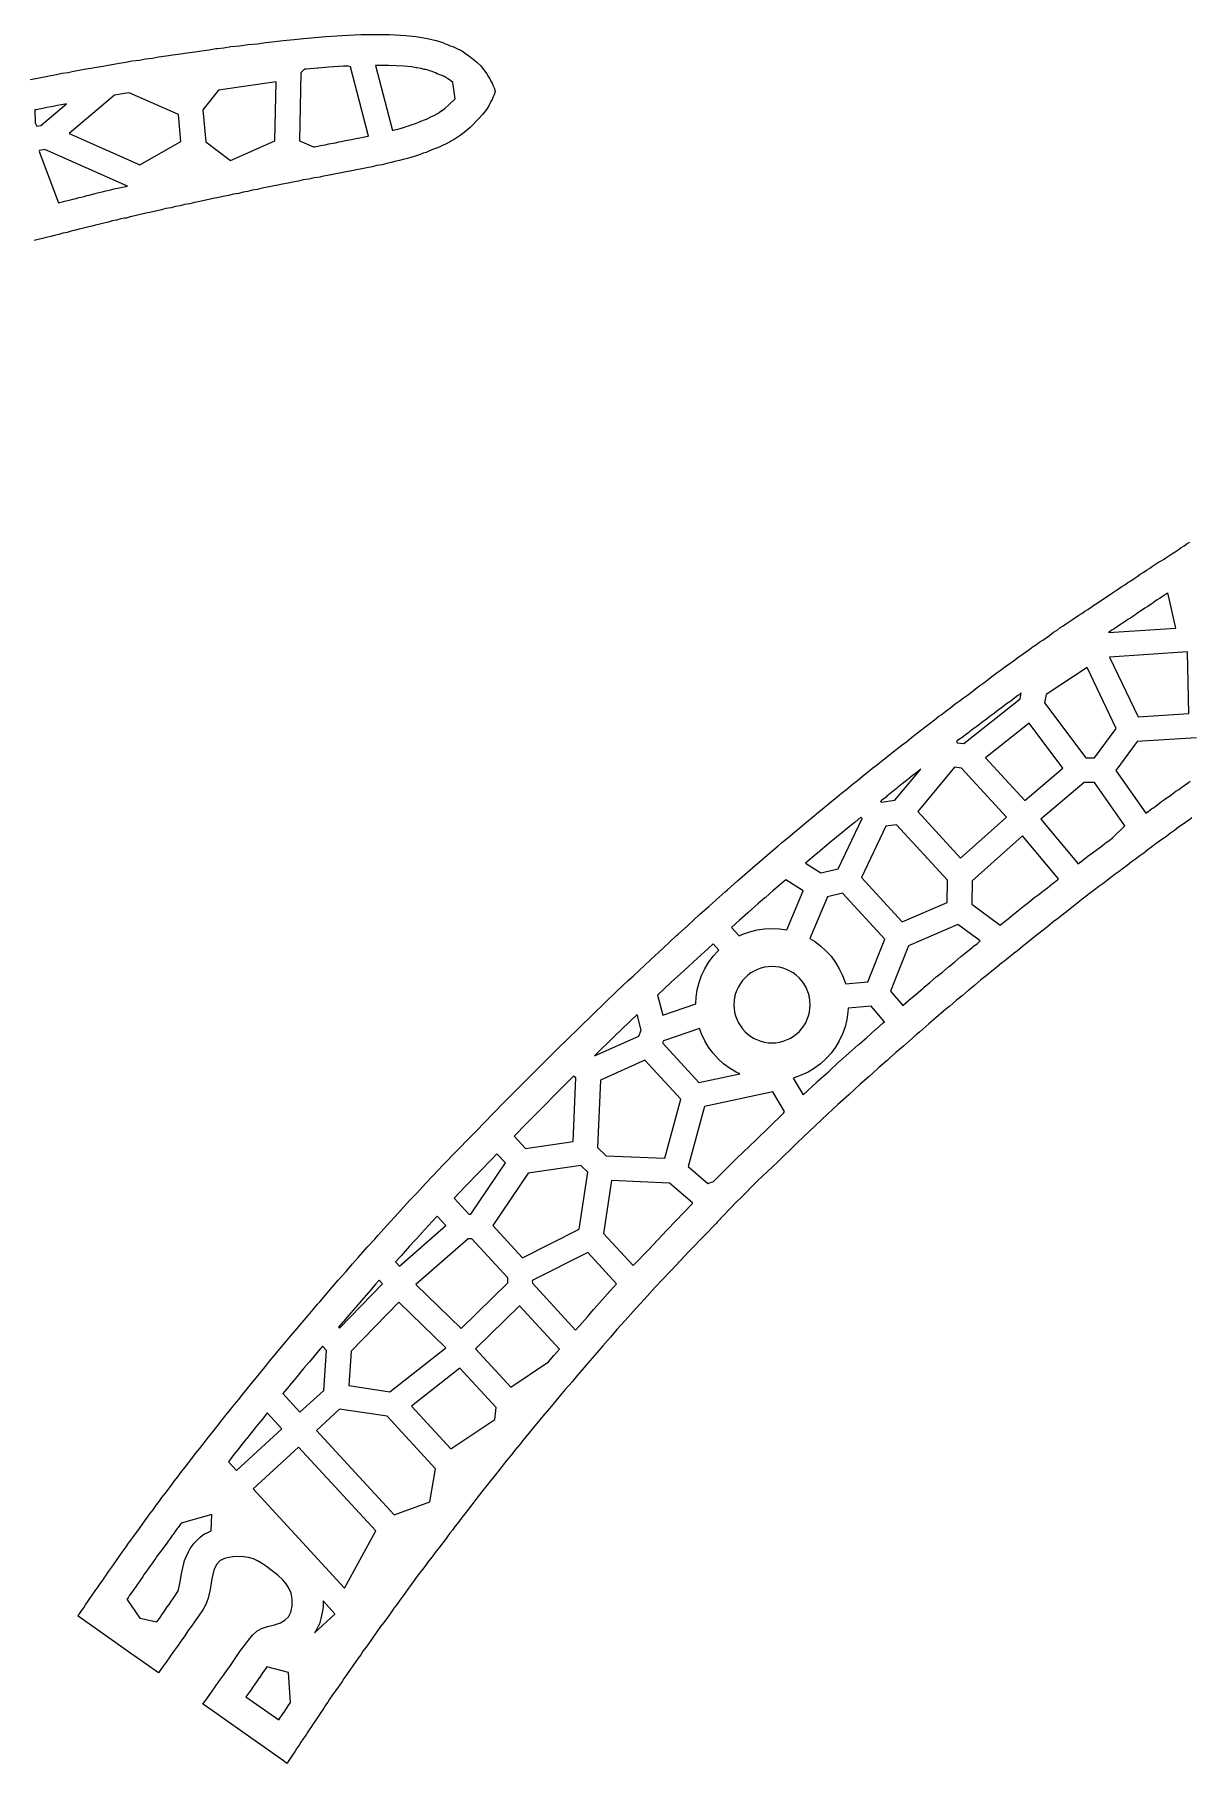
# Model space of a CAD drawing. Header units: millimetres. Extents: x -12 to 3175, y -37 to 611.
# Drawn here: x 2088.8 to 2276.5, y 321.3 to 602.2 of the extents above; entities that cross this region are included whole.
import ezdxf

# ---------------------------------------------------------------- set-up
doc = ezdxf.new("R2010")
doc.units = ezdxf.units.MM
doc.layers.add('default', color=7, linetype='Continuous')

msp = doc.modelspace()

# ---------------------------------------------------------------- linework, layer by layer
at = {"layer": 'default'}
for points in [[(2088.11, 594.93), (2089.02, 595.07), (2089.8, 595.26), (2090.69, 595.41), (2091.47, 595.59), (2092.37, 595.74), (2093.23, 595.93), (2094.26, 596.07), (2095.12, 596.26), (2096.04, 596.41), (2096.89, 596.59), (2097.95, 596.74), (2098.87, 596.93), (2099.93, 597.07), (2100.46, 597.19), (2100.78, 597.26), (2101.71, 597.41), (2102.56, 597.59), (2103.64, 597.74), (2104.41, 597.88), (2104.63, 597.93), (2105.86, 598.07), (2106.86, 598.26), (2107.96, 598.41), (2108.97, 598.59), (2110.21, 598.74), (2111.28, 598.93), (2112.54, 599.07), (2113.62, 599.26), (2114.87, 599.41), (2115.95, 599.59), (2117.21, 599.74), (2118.29, 599.93), (2118.53, 599.95), (2119.56, 600.07), (2120.71, 600.26), (2122.15, 600.41), (2123.45, 600.59), (2125.04, 600.74), (2126.34, 600.93), (2127.84, 601.07), (2129.21, 601.26), (2130.99, 601.41), (2132.51, 601.59), (2134.38, 601.74), (2136.17, 601.93), (2137.94, 602.02), (2138.75, 602.07), (2141.85, 602.22), (2144.73, 602.22), (2146.5, 602.22), (2149.17, 602.07), (2150.77, 601.93), (2151.75, 601.74), (2152.38, 601.64), (2152.66, 601.59), (2153.37, 601.41), (2154.07, 601.26), (2154.63, 601.07), (2155.15, 600.93), (2155.56, 600.74), (2155.93, 600.59), (2156.34, 600.41), (2156.82, 600.26), (2157.22, 600.07), (2157.58, 599.92), (2157.93, 599.72), (2158.34, 599.5), (2158.86, 599.13), (2159.41, 598.76), (2160.1, 598.22), (2160.32, 598.05), (2160.71, 597.76), (2161.33, 597.13), (2161.79, 596.52), (2162.31, 595.86), (2162.61, 595.37), (2162.83, 595.01), (2162.98, 594.67), (2163.17, 594.33), (2163.32, 593.98), (2163.5, 593.57), (2163.65, 593.03), (2163.66, 593), (2163.65, 592.97), (2163.5, 592.43), (2163.32, 592.02), (2163.17, 591.67), (2162.98, 591.33), (2162.83, 591), (2162.63, 590.64), (2162.39, 590.22), (2161.92, 589.6), (2161.59, 589.22), (2161.1, 588.64), (2159.61, 587.14), (2158.64, 586.33), (2158, 585.84), (2157.51, 585.52), (2157.01, 585.17), (2156.6, 584.95), (2156.25, 584.74), (2155.91, 584.59), (2155.58, 584.41), (2155.24, 584.26), (2154.91, 584.07), (2154.56, 583.93), (2154.15, 583.74), (2153.67, 583.59), (2153.26, 583.41), (2152.89, 583.26), (2152.48, 583.07), (2151.98, 582.93), (2151.5, 582.74), (2150.98, 582.59), (2150.5, 582.41), (2149.97, 582.26), (2149.41, 582.07), (2148.72, 581.93), (2148.1, 581.74), (2147.39, 581.59), (2146.76, 581.41), (2146.04, 581.26), (2145.33, 581.07), (2144.46, 580.93), (2143.69, 580.74), (2142.8, 580.59), (2142.02, 580.41), (2141.13, 580.26), (2140.35, 580.07), (2139.47, 579.93), (2138.69, 579.74), (2137.8, 579.59), (2137.02, 579.41), (2136.11, 579.26), (2135.28, 579.08), (2135.26, 579.07), (2134.23, 578.93), (2133.37, 578.74), (2132.47, 578.59), (2131.69, 578.41), (2130.8, 578.26), (2130.02, 578.07), (2129.13, 577.93), (2128.35, 577.74), (2127.47, 577.59), (2126.69, 577.41), (2125.8, 577.26), (2125.02, 577.07), (2124.15, 576.93), (2123.45, 576.74), (2122.71, 576.59), (2122, 576.41), (2121.13, 576.26), (2120.35, 576.07), (2119.47, 575.93), (2118.69, 575.74), (2117.82, 575.59), (2117.11, 575.41), (2116.38, 575.26), (2115.67, 575.07), (2114.8, 574.93), (2114.02, 574.74), (2113.15, 574.59), (2112.45, 574.41), (2111.71, 574.26), (2111, 574.07), (2110.15, 573.93), (2109.45, 573.74), (2108.71, 573.59), (2108, 573.41), (2107.54, 573.33), (2107.15, 573.26), (2106.45, 573.07), (2105.73, 572.93), (2105.09, 572.74), (2104.37, 572.59), (2103.67, 572.41), (2103.43, 572.37), (2102.82, 572.26), (2102.12, 572.07), (2101.4, 571.93), (2100.76, 571.74), (2100.06, 571.59), (2099.43, 571.41), (2098.73, 571.26), (2098.1, 571.07), (2097.39, 570.93), (2096.76, 570.74), (2096.06, 570.59), (2095.43, 570.41), (2095.42, 570.41), (2094.73, 570.26), (2094.1, 570.07), (2093.39, 569.93), (2092.76, 569.74), (2092.06, 569.59), (2091.43, 569.41), (2090.73, 569.26), (2090.1, 569.07), (2089.4, 568.93), (2089.39, 568.93), (2088.76, 568.74)], [(2136.65, 584.46), (2136.97, 584.52), (2137.7, 584.64), (2138.32, 584.79), (2138.64, 584.86), (2139.36, 584.98), (2139.98, 585.12), (2140.31, 585.19), (2141.03, 585.31), (2141.65, 585.46), (2141.97, 585.52), (2142.7, 585.64), (2143.07, 585.73), (2140.16, 596.97), (2139.78, 597.11), (2139.01, 597.08), (2136.56, 596.94), (2134.89, 596.77), (2134.78, 596.76), (2133.01, 596.62), (2132.69, 596.58), (2132.09, 596.01), (2131.88, 584.95), (2134.12, 583.96), (2134.38, 584), (2135.06, 584.15), (2135.3, 584.19), (2136.04, 584.31), (2136.65, 584.46)], [(2155.45, 595.38), (2155.34, 595.44), (2155.25, 595.48), (2155.15, 595.52), (2155.04, 595.58), (2154.87, 595.63), (2154.27, 595.85), (2153.96, 596), (2153.69, 596.11), (2153.52, 596.18), (2153.43, 596.22), (2153.25, 596.27), (2153.05, 596.33), (2152.76, 596.43), (2152.33, 596.52), (2152.11, 596.57), (2151.63, 596.7), (2150.95, 596.81), (2150.83, 596.83), (2150.08, 596.97), (2148.81, 597.08), (2146.36, 597.22), (2144.23, 597.22), (2146.97, 586.62), (2147.31, 586.72), (2147.66, 586.81), (2148.09, 586.9), (2148.39, 587), (2148.63, 587.08), (2148.94, 587.16), (2149.21, 587.26), (2149.6, 587.4), (2149.91, 587.49), (2150.19, 587.59), (2150.56, 587.72), (2150.74, 587.77), (2150.84, 587.82), (2151.02, 587.89), (2151.29, 588), (2151.61, 588.15), (2152.2, 588.37), (2152.37, 588.43), (2152.49, 588.48), (2152.6, 588.53), (2152.72, 588.58), (2152.84, 588.64), (2153.21, 588.83), (2153.34, 588.89), (2153.49, 588.97), (2153.86, 589.15), (2153.97, 589.2), (2154.1, 589.28), (2154.2, 589.33), (2154.36, 589.42), (2154.63, 589.61), (2154.84, 589.75), (2155.14, 589.94), (2155.49, 590.21), (2156.22, 590.83), (2157.18, 591.79), (2156.8, 594.45), (2156.47, 594.71), (2156.08, 594.97), (2155.96, 595.05), (2155.68, 595.25), (2155.52, 595.34), (2155.45, 595.38)], [(2105.94, 581.07), (2112.6, 584.84), (2112.21, 589.24), (2104.19, 592.77), (2103.43, 592.67), (2102.76, 592.52), (2102.5, 592.47), (2101.77, 592.35), (2094.45, 586.13), (2105.94, 581.07)], [(2116.62, 584.8), (2120.67, 581.77), (2127.88, 584.96), (2128.06, 594.56), (2118.68, 593.21), (2116.16, 589.98), (2116.62, 584.8)], [(2092.45, 590.69), (2091.84, 590.54), (2091.51, 590.48), (2090.79, 590.35), (2090.17, 590.21), (2089.83, 590.14), (2089.05, 590.01), (2088.83, 589.97), (2088.88, 587.86), (2089.19, 587.35), (2089.84, 587.47), (2093.97, 590.97), (2093.43, 590.85), (2093.19, 590.81), (2092.45, 590.69)], [(2094.66, 575.39), (2095.02, 575.48), (2095.54, 575.59), (2095.99, 575.72), (2096.36, 575.82), (2096.87, 575.93), (2097.32, 576.06), (2097.69, 576.15), (2098.21, 576.26), (2098.66, 576.39), (2099.02, 576.48), (2099.54, 576.59), (2100, 576.73), (2100.38, 576.82), (2100.97, 576.94), (2101.55, 577.09), (2101.96, 577.18), (2102.6, 577.3), (2103.1, 577.43), (2103.36, 577.49), (2103.89, 577.6), (2103.9, 577.6), (2090.47, 583.52), (2089.59, 583.36), (2089.54, 583.24), (2092.68, 574.88), (2092.87, 574.93), (2093.32, 575.06), (2093.69, 575.15), (2094.21, 575.26), (2094.66, 575.39)], [(2118.18, 333.74), (2118.78, 334.59), (2119.4, 335.46), (2120.05, 336.36), (2120.66, 337.22), (2121.21, 338.03), (2121.74, 338.81), (2122.3, 339.61), (2122.91, 340.46), (2123.57, 341.34), (2124.22, 342.13), (2124.91, 342.76), (2125.69, 343.2), (2126.67, 343.52), (2127.78, 343.81), (2128.76, 344.13), (2129.51, 344.55), (2130.08, 345.13), (2130.48, 345.89), (2130.69, 346.86), (2130.69, 347.97), (2130.49, 348.96), (2130.16, 349.76), (2129.7, 350.46), (2129.14, 351.11), (2128.38, 351.8), (2127.42, 352.57), (2126.5, 353.26), (2125.71, 353.81), (2125.03, 354.21), (2124.39, 354.52), (2123.57, 354.75), (2122.41, 354.9), (2121.02, 354.88), (2119.83, 354.66), (2118.98, 354.26), (2118.37, 353.63), (2117.94, 352.67), (2117.62, 351.26), (2117.34, 349.56), (2117.03, 348.13), (2116.64, 347.1), (2116.14, 346.23), (2115.55, 345.37), (2114.9, 344.47), (2114.3, 343.61), (2113.74, 342.81), (2113.21, 342.03), (2112.66, 341.22), (2112.05, 340.36), (2111.4, 339.46), (2110.78, 338.59), (2110.18, 337.74), (2109.56, 336.87), (2108.94, 336.02), (2104.95, 338.82), (2104.85, 338.9), (2101.63, 341.16), (2095.87, 345.22), (2095.96, 345.35), (2096.13, 345.59), (2096.43, 346.07), (2096.8, 346.59), (2097.1, 347.07), (2097.47, 347.59), (2097.77, 348.08), (2098.15, 348.61), (2098.52, 349.17), (2098.77, 349.48), (2099.04, 349.83), (2099.41, 350.39), (2099.8, 350.92), (2100.1, 351.41), (2100.49, 351.95), (2100.54, 352.03), (2100.86, 352.5), (2101.38, 353.17), (2101.75, 353.72), (2102.13, 354.26), (2102.44, 354.74), (2102.82, 355.28), (2103.19, 355.83), (2103.71, 356.5), (2104.08, 357.06), (2104.49, 357.61), (2104.86, 358.17), (2105.4, 358.85), (2105.84, 359.48), (2106.37, 360.16), (2106.75, 360.72), (2107.15, 361.28), (2107.53, 361.84), (2108.06, 362.52), (2108.51, 363.15), (2108.65, 363.33), (2109.06, 363.85), (2109.51, 364.48), (2110.06, 365.18), (2110.51, 365.82), (2111.06, 366.52), (2111.51, 367.15), (2112.08, 367.87), (2112.6, 368.57), (2113.3, 369.43), (2113.82, 370.13), (2114.39, 370.84), (2114.41, 370.87), (2114.93, 371.57), (2115.64, 372.43), (2116.16, 373.13), (2116.74, 373.87), (2116.88, 374.05), (2117.27, 374.58), (2117.99, 375.45), (2118.58, 376.22), (2119.32, 377.11), (2119.91, 377.89), (2120.65, 378.78), (2121.25, 379.56), (2121.99, 380.44), (2122.58, 381.23), (2123.19, 381.96), (2123.34, 382.13), (2124.01, 382.98), (2124.89, 384.02), (2125.56, 384.87), (2125.75, 385.09), (2126.34, 385.79), (2127.01, 386.65), (2127.91, 387.71), (2128.66, 388.63), (2129.6, 389.72), (2130.41, 390.72), (2131.49, 391.94), (2132.21, 392.83), (2132.31, 392.95), (2133.26, 394.05), (2134.08, 395.06), (2134.82, 395.9), (2135.17, 396.3), (2136.07, 397.37), (2137.19, 398.65), (2138.16, 399.8), (2139.43, 401.22), (2140.48, 402.45), (2141.42, 403.5), (2141.8, 403.93), (2143, 405.3), (2144.09, 406.5), (2144.64, 407.1), (2146.06, 408.7), (2147.96, 410.75), (2149.76, 412.74), (2150.87, 413.91), (2152.42, 415.55), (2153.62, 416.82), (2155.17, 418.48), (2159.64, 423.09), (2160.57, 424.04), (2163.36, 426.91), (2165.2, 428.8), (2172.38, 435.98), (2174.06, 437.66), (2175.25, 438.82), (2179.49, 442.94), (2183.51, 446.82), (2185.32, 448.51), (2186.15, 449.28), (2188.91, 451.89), (2188.98, 451.94), (2190.96, 453.75), (2193.18, 455.82), (2193.4, 456.02), (2194.93, 457.38), (2196.9, 459.21), (2198.43, 460.55), (2200.09, 462.07), (2201.06, 462.9), (2201.47, 463.26), (2203.06, 464.7), (2204.28, 465.74), (2205.57, 466.88), (2205.99, 467.23), (2206.66, 467.78), (2207.91, 468.89), (2208.99, 469.78), (2209.67, 470.37), (2210.23, 470.87), (2211.23, 471.69), (2212.32, 472.63), (2213.25, 473.37), (2214.32, 474.29), (2215.25, 475.04), (2216.3, 475.94), (2217.16, 476.61), (2218.08, 477.39), (2218.93, 478.06), (2219.2, 478.28), (2219.97, 478.94), (2220.82, 479.61), (2221.72, 480.37), (2222.37, 480.86), (2222.51, 480.96), (2223.39, 481.7), (2224.17, 482.3), (2225.06, 483.04), (2225.84, 483.63), (2226.73, 484.37), (2227.5, 484.96), (2228.37, 485.68), (2229.08, 486.21), (2229.82, 486.79), (2230.52, 487.31), (2231.38, 488.02), (2232.08, 488.54), (2232.82, 489.13), (2232.96, 489.23), (2233.52, 489.65), (2234.38, 490.35), (2235.08, 490.87), (2235.8, 491.44), (2236.16, 491.69), (2236.43, 491.89), (2237.14, 492.44), (2237.77, 492.89), (2238.47, 493.44), (2239.1, 493.89), (2239.8, 494.44), (2240.43, 494.89), (2241.14, 495.44), (2241.77, 495.89), (2242.47, 496.44), (2243.1, 496.89), (2243.8, 497.44), (2244.43, 497.89), (2245.01, 498.34), (2245.13, 498.44), (2245.76, 498.89), (2246.45, 499.42), (2247.01, 499.8), (2247.56, 500.2), (2248.12, 500.57), (2248.42, 500.81), (2248.78, 501.09), (2249.34, 501.47), (2249.89, 501.87), (2250.45, 502.24), (2251.12, 502.76), (2251.67, 503.13), (2252.21, 503.52), (2252.69, 503.82), (2253.23, 504.2), (2253.78, 504.57), (2254.45, 505.09), (2255.01, 505.46), (2255.54, 505.85), (2256.02, 506.15), (2256.54, 506.52), (2257.02, 506.82), (2257.54, 507.18), (2257.75, 507.31), (2258.02, 507.48), (2258.54, 507.85), (2259.02, 508.15), (2259.54, 508.52), (2260.02, 508.82), (2260.54, 509.18), (2261.02, 509.48), (2261.54, 509.85), (2261.73, 509.97), (2262.02, 510.15), (2262.54, 510.52), (2263.02, 510.82), (2263.54, 511.18), (2264.02, 511.48), (2264.54, 511.85), (2265.02, 512.15), (2265.54, 512.52), (2266.02, 512.82), (2266.54, 513.18), (2267.02, 513.48), (2267.54, 513.85), (2268.02, 514.15), (2268.54, 514.52), (2269.02, 514.82), (2269.54, 515.18), (2270.02, 515.48), (2270.07, 515.51), (2270.54, 515.85), (2271.02, 516.15), (2271.52, 516.5), (2271.93, 516.72), (2272.3, 516.94), (2272.71, 517.17), (2273.21, 517.52), (2273.69, 517.82), (2274.21, 518.18), (2274.69, 518.48), (2275.21, 518.85), (2275.69, 519.15), (2276.19, 519.5), (2276.6, 519.72)], [(2270.93, 510.08), (2270.65, 509.89), (2270.31, 509.68), (2269.93, 509.41), (2269.65, 509.23), (2269.31, 509.02), (2268.93, 508.74), (2268.65, 508.56), (2268.31, 508.35), (2267.93, 508.08), (2267.65, 507.89), (2267.31, 507.68), (2266.93, 507.41), (2266.65, 507.23), (2266.31, 507.02), (2265.93, 506.74), (2265.65, 506.56), (2265.31, 506.35), (2264.93, 506.08), (2264.65, 505.89), (2264.31, 505.68), (2263.93, 505.41), (2263.65, 505.23), (2263.36, 505.05), (2274.32, 505.77), (2273.02, 511.48), (2272.93, 511.41), (2272.65, 511.23), (2272.31, 511.02), (2271.93, 510.74), (2271.65, 510.56), (2271.31, 510.35), (2270.93, 510.08)], [(2263.56, 501.05), (2268.18, 491.34), (2276.46, 491.88), (2276.23, 501.89), (2263.56, 501.05)], [(2261.12, 484.7), (2264.64, 489.47), (2259.93, 499.37), (2253.23, 494.96), (2252.97, 493.65), (2259.69, 484.71), (2261.12, 484.7)], [(2247.53, 493.96), (2247.32, 493.81), (2246.8, 493.44), (2246.19, 492.96), (2245.99, 492.81), (2245.46, 492.44), (2244.86, 491.96), (2244.65, 491.81), (2244.13, 491.44), (2243.53, 490.96), (2243.32, 490.81), (2242.8, 490.44), (2242.19, 489.96), (2241.99, 489.81), (2241.46, 489.44), (2240.86, 488.96), (2240.65, 488.81), (2240.13, 488.44), (2239.53, 487.96), (2239.32, 487.81), (2238.8, 487.44), (2238.65, 487.32), (2238.76, 487.14), (2239.84, 487.01), (2249.01, 494.28), (2249.2, 495.23), (2248.85, 494.95), (2248.65, 494.8), (2248.13, 494.43), (2247.53, 493.96)], [(2249.77, 477.74), (2255.96, 483.02), (2250.47, 490.32), (2243.36, 484.7), (2249.77, 477.74)], [(2277.69, 487.96), (2268.02, 487.32), (2264.59, 482.66), (2269.44, 475.69), (2269.44, 475.69), (2269.85, 475.96), (2270.39, 476.38), (2270.59, 476.53), (2271.11, 476.9), (2271.7, 477.36), (2272, 477.58)], [(2229.84, 480.46), (2229.04, 479.79), (2228.87, 479.66), (2228.18, 479.13), (2227.37, 478.45), (2227.21, 478.32), (2226.51, 477.79), (2226.3, 477.62), (2226.44, 477.51), (2228.67, 477.8), (2232.88, 482.84), (2232.86, 482.83), (2232.2, 482.3), (2232.05, 482.19), (2231.46, 481.74), (2230.7, 481.11), (2230.54, 480.99), (2229.84, 480.46)], [(2232.36, 475.98), (2239.33, 468.4), (2246.79, 475.06), (2239.47, 483.03), (2238.36, 483.16), (2232.36, 475.98)], [(2260.25, 468.86), (2260.77, 469.23), (2261.37, 469.7), (2261.58, 469.86), (2262.11, 470.23), (2262.71, 470.7), (2262.91, 470.86), (2263.44, 471.23), (2264.04, 471.7), (2264.15, 471.79), (2266.01, 473.62), (2261.08, 480.7), (2259.42, 480.71), (2252.37, 474.7), (2258.44, 467.49), (2258.71, 467.7), (2258.91, 467.86), (2259.44, 468.23), (2260.04, 468.7), (2260.25, 468.86)], [(2272, 477.58), (2272.47, 477.9), (2272.94, 478.24), (2273.11, 478.36), (2273.52, 478.63), (2274.05, 479.04), (2274.34, 479.25), (2274.81, 479.56), (2275.28, 479.91), (2275.45, 480.03), (2275.86, 480.3), (2276.38, 480.71), (2276.67, 480.92)], [(2276.94, 474.96), (2276.45, 474.57), (2275.89, 474.2), (2275.34, 473.8), (2274.78, 473.42), (2274.1, 472.89), (2273.47, 472.45), (2273.26, 472.28), (2272.79, 471.91), (2272.23, 471.54), (2271.67, 471.13), (2271.12, 470.76), (2270.43, 470.22), (2270.01, 469.92), (2269.8, 469.78), (2269.1, 469.22), (2268.47, 468.78), (2267.77, 468.22), (2267.14, 467.78), (2266.43, 467.22), (2265.8, 466.78), (2265.1, 466.22), (2264.47, 465.78), (2263.77, 465.22), (2263.14, 464.78), (2262.43, 464.22), (2262.29, 464.12), (2261.8, 463.78), (2261.1, 463.22), (2260.47, 462.77), (2259.75, 462.2), (2259.08, 461.71), (2259.04, 461.68), (2258.17, 460.96), (2257.4, 460.37), (2256.53, 459.65), (2256.32, 459.5), (2255.82, 459.13), (2255.08, 458.54), (2254.37, 458.02), (2253.5, 457.29), (2252.73, 456.7), (2251.84, 455.96), (2251.06, 455.37), (2250.17, 454.63), (2249.39, 454.04), (2248.51, 453.3), (2248.09, 452.98), (2247.73, 452.7), (2246.84, 451.96), (2246.52, 451.72), (2246.06, 451.37), (2245.17, 450.63), (2244.39, 450.03), (2243.49, 449.28), (2242.63, 448.61), (2241.58, 447.7), (2240.65, 446.96), (2240.59, 446.91), (2239.58, 446.04), (2238.65, 445.29), (2237.56, 444.35), (2237.5, 444.3), (2236.56, 443.53), (2235.3, 442.42), (2234.15, 441.46), (2232.73, 440.18), (2232.13, 439.68), (2231.93, 439.51), (2231.86, 439.45), (2231.5, 439.15), (2230.06, 437.85), (2228.83, 436.81), (2227.8, 435.88), (2227.38, 435.5), (2226.07, 434.38), (2225.83, 434.17), (2224.45, 432.9), (2222.99, 431.64), (2221.15, 429.94), (2219.37, 428.34), (2216.84, 425.96), (2215.62, 424.82), (2213.93, 423.24), (2212.68, 422.03), (2209.55, 419), (2206.34, 415.94), (2203.51, 413.11), (2202.97, 412.57), (2199.76, 409.22), (2199.63, 409.08), (2195.45, 404.76), (2195.21, 404.52), (2192.27, 401.39), (2190.84, 399.88), (2189.68, 398.66), (2187.95, 396.74), (2186.1, 394.74), (2184.82, 393.28), (2183.48, 391.79), (2182.43, 390.56), (2181.16, 389.13), (2180.19, 387.98), (2179.07, 386.71), (2178.17, 385.63), (2177.46, 384.83), (2177.06, 384.37), (2176.17, 383.3), (2175.08, 382.06), (2174.26, 381.05), (2173.31, 379.95), (2172.49, 378.95), (2171.43, 377.74), (2170.69, 376.81), (2169.9, 375.88), (2169.42, 375.26), (2169.23, 375.02), (2168.34, 373.98), (2167.67, 373.13), (2166.92, 372.23), (2166.87, 372.17), (2166.32, 371.44), (2165.58, 370.56), (2164.99, 369.78), (2164.25, 368.89), (2163.65, 368.11), (2162.92, 367.22), (2162.32, 366.45), (2161.6, 365.58), (2161.08, 364.87), (2160.51, 364.15), (2160.06, 363.52), (2159.49, 362.8), (2158.97, 362.09), (2158.77, 361.85), (2158.27, 361.24), (2157.75, 360.54), (2157.18, 359.82), (2156.73, 359.18), (2156.33, 358.68), (2156.17, 358.48), (2155.72, 357.85), (2155.15, 357.13), (2154.64, 356.43), (2153.93, 355.57), (2153.41, 354.87), (2152.84, 354.15), (2152.39, 353.52), (2151.84, 352.82), (2151.39, 352.18), (2150.84, 351.48), (2150.4, 350.85), (2149.86, 350.17), (2149.49, 349.61), (2149.08, 349.06), (2148.71, 348.5), (2148.17, 347.81), (2147.73, 347.19), (2147.19, 346.5), (2147.13, 346.41), (2146.82, 345.94), (2146.42, 345.39), (2146.04, 344.83), (2145.5, 344.15), (2145.06, 343.52), (2144.53, 342.84), (2144.16, 342.28), (2143.77, 341.74), (2143.47, 341.26), (2143.08, 340.72), (2142.71, 340.17), (2142.67, 340.11), (2142.19, 339.5), (2141.82, 338.94), (2141.42, 338.39), (2141.04, 337.83), (2140.52, 337.17), (2140.15, 336.61), (2139.77, 336.08), (2139.47, 335.59), (2139.1, 335.07), (2138.8, 334.59), (2138.41, 334.05), (2138.04, 333.5), (2137.52, 332.83), (2137.15, 332.28), (2136.77, 331.74), (2136.47, 331.26), (2136.1, 330.74), (2135.8, 330.26), (2135.43, 329.74), (2135.22, 329.4), (2135.14, 329.26), (2134.77, 328.74), (2134.47, 328.26), (2134.1, 327.74), (2133.8, 327.26), (2133.43, 326.74), (2133.14, 326.26), (2132.99, 326.06), (2132.77, 325.74), (2132.47, 325.26), (2132.1, 324.74), (2131.8, 324.26), (2131.43, 323.74), (2131.14, 323.26), (2130.77, 322.74), (2130.47, 322.26), (2130.12, 321.76), (2129.89, 321.35), (2129.85, 321.29), (2128.89, 321.96), (2125.6, 324.28), (2120.26, 328.05), (2118.05, 329.6), (2116.44, 330.73), (2116.17, 330.92), (2116.3, 331.11), (2116.9, 331.97), (2117.56, 332.87), (2118.18, 333.74)], [(2218.5, 471.24), (2218.37, 471.13), (2217.51, 470.45), (2216.51, 469.58), (2216.38, 469.47), (2215.52, 468.78), (2214.5, 467.9), (2214.39, 467.81), (2214.1, 467.57), (2216.61, 465.99), (2219.43, 466.63), (2223.36, 474.86), (2223.12, 475.06), (2222.18, 474.26), (2222.02, 474.12), (2221.23, 473.5), (2220.37, 472.78), (2220.24, 472.68), (2219.47, 472.08), (2218.5, 471.24)], [(2223.21, 465.25), (2229.85, 458.03), (2237.14, 461.2), (2237.19, 464.83), (2228.93, 473.8), (2227.18, 473.57), (2223.21, 465.25)], [(2249.53, 460.55), (2249.7, 460.68), (2250.39, 461.21), (2251.18, 461.87), (2251.4, 462.04), (2252.04, 462.5), (2252.7, 463.04), (2252.85, 463.15), (2253.44, 463.59), (2254.21, 464.22), (2254.37, 464.35), (2255.06, 464.88), (2255.27, 465.05), (2249.4, 472.03), (2241.19, 464.69), (2241.14, 460.89), (2245.76, 457.52), (2246.2, 457.88), (2246.36, 458.01), (2247.06, 458.54), (2247.86, 459.21), (2248.03, 459.34), (2248.72, 459.87), (2249.53, 460.55)], [(2207.47, 456.91), (2208.68, 456.97), (2209.9, 456.91), (2211.07, 456.74), (2213.74, 463.07), (2210.91, 464.86), (2209.96, 464.03), (2209.85, 463.93), (2208.83, 463.08), (2207.6, 461.99), (2207.52, 461.93), (2206.35, 460.94), (2204.82, 459.55), (2204.74, 459.48), (2203.41, 458.33), (2202.09, 457.12), (2203.32, 455.74), (2203.94, 456.03), (2205.08, 456.44), (2206.26, 456.73), (2207.47, 456.91)], [(2218.27, 452.44), (2218.99, 451.46), (2219.62, 450.42), (2220.14, 449.32), (2220.55, 448.17), (2220.6, 447.97), (2224.25, 448.29), (2227.02, 455.21), (2220.13, 462.69), (2217.68, 462.13), (2214.82, 455.33), (2215.57, 454.88), (2216.55, 454.16), (2217.45, 453.34), (2218.27, 452.44)], [(2234.35, 448.18), (2235.38, 449.08), (2235.52, 449.19), (2236.39, 449.88), (2237.39, 450.75), (2237.53, 450.86), (2238.39, 451.55), (2239.38, 452.4), (2239.55, 452.54), (2240.34, 453.16), (2241.19, 453.87), (2241.36, 454.01), (2242.06, 454.54), (2242.52, 454.93), (2238.88, 457.59), (2230.89, 454.13), (2227.96, 446.79), (2229.97, 444.43), (2230.82, 445.18), (2230.94, 445.29), (2232.04, 446.21), (2233.25, 447.28), (2233.39, 447.4), (2234.35, 448.18)], [(2197.23, 449.32), (2197.75, 450.42), (2198.37, 451.46), (2199.1, 452.44), (2199.91, 453.34), (2200.02, 453.43), (2199.11, 454.44), (2198.32, 453.71), (2198.26, 453.66), (2196.55, 452.13), (2194.37, 450.1), (2194.33, 450.06), (2192.31, 448.22), (2190.08, 446.11), (2190.92, 442.88), (2196.29, 444.74), (2196.34, 445.79), (2196.52, 446.99), (2196.82, 448.17), (2197.23, 449.32)], [(2214.61, 446.37), (2214.41, 446.94), (2214.15, 447.49), (2213.84, 448.02), (2213.47, 448.5), (2213.07, 448.95), (2212.62, 449.36), (2212.13, 449.73), (2211.6, 450.04), (2211.05, 450.3), (2210.48, 450.5), (2209.89, 450.65), (2209.29, 450.74), (2208.68, 450.77), (2208.07, 450.74), (2207.47, 450.65), (2206.88, 450.5), (2206.31, 450.3), (2205.76, 450.04), (2205.24, 449.73), (2204.75, 449.36), (2204.3, 448.95), (2203.89, 448.5), (2203.53, 448.02), (2203.21, 447.49), (2202.95, 446.94), (2202.75, 446.37), (2202.6, 445.78), (2202.51, 445.18), (2202.48, 444.57), (2202.51, 443.96), (2202.6, 443.36), (2202.75, 442.77), (2202.95, 442.2), (2203.21, 441.65), (2203.53, 441.13), (2203.89, 440.64), (2204.3, 440.19), (2204.75, 439.78), (2205.24, 439.42), (2205.76, 439.1), (2206.31, 438.84), (2206.88, 438.64), (2207.47, 438.49), (2208.07, 438.4), (2208.68, 438.37), (2209.29, 438.4), (2209.89, 438.49), (2210.48, 438.64), (2211.05, 438.84), (2211.6, 439.1), (2212.13, 439.42), (2212.62, 439.78), (2213.07, 440.19), (2213.47, 440.64), (2213.84, 441.13), (2214.15, 441.65), (2214.41, 442.2), (2214.61, 442.77), (2214.76, 443.36), (2214.85, 443.96), (2214.88, 444.57), (2214.85, 445.18), (2214.76, 445.78), (2214.61, 446.37)], [(2219.62, 438.73), (2218.99, 437.68), (2218.27, 436.7), (2217.45, 435.8), (2216.55, 434.99), (2215.57, 434.26), (2214.53, 433.63), (2213.43, 433.11), (2212.28, 432.7), (2212.11, 432.66), (2213.74, 429.91), (2215.94, 431.99), (2216.03, 432.07), (2217.79, 433.64), (2219.61, 435.32), (2219.71, 435.4), (2221.12, 436.64), (2222.71, 438.08), (2222.82, 438.18), (2224.08, 439.26), (2225.49, 440.53), (2225.6, 440.62), (2226.77, 441.62), (2226.96, 441.79), (2224.8, 444.33), (2221.05, 443.99), (2221.02, 443.36), (2220.84, 442.15), (2220.55, 440.97), (2220.14, 439.83), (2219.62, 438.73)], [(2179.82, 436.29), (2187.01, 439.47), (2187.42, 440.44), (2186.76, 443), (2182.97, 439.35), (2179.82, 436.29)], [(2199.91, 435.8), (2199.1, 436.7), (2198.37, 437.68), (2197.75, 438.73), (2197.23, 439.83), (2196.9, 440.72), (2191.02, 438.68), (2190.88, 438.36), (2196.79, 431.94), (2203.43, 433.35), (2202.84, 433.63), (2201.79, 434.26), (2200.82, 434.99), (2199.91, 435.8)], [(2191.27, 419.63), (2193.87, 429.2), (2188.03, 435.55), (2180.79, 432.34), (2180.33, 421.38), (2181.7, 420.03), (2191.27, 419.63)], [(2176.36, 422.32), (2176.8, 432.69), (2176.43, 432.96), (2168.76, 425.29), (2166.75, 423.23), (2168.63, 421.19), (2176.36, 422.32)], [(2206.08, 422.61), (2210.45, 426.83), (2210.51, 426.89), (2210.55, 426.93), (2210.69, 427.22), (2208.8, 430.41), (2197.7, 428.04), (2195.04, 418.27), (2198.24, 415.53), (2199.19, 415.85), (2199.35, 416.02), (2199.43, 416.11), (2202.8, 419.47), (2202.89, 419.56), (2206.08, 422.61)], [(2163.96, 420.36), (2163.22, 419.61), (2158.79, 415.03), (2157.02, 413.13), (2159.41, 410.53), (2159.71, 410.53), (2165.33, 418.87), (2163.96, 420.36)], [(2168.14, 403.43), (2177.35, 408.08), (2178.72, 417.35), (2177.6, 418.45), (2169.04, 417.21), (2163.3, 408.7), (2168.14, 403.43)], [(2195.77, 412.37), (2192, 415.6), (2182.56, 415.99), (2181.3, 407.42), (2186.12, 402.17), (2188.63, 404.82), (2191.57, 407.95), (2191.62, 408), (2195.76, 412.27), (2195.77, 412.37)], [(2147.49, 402.81), (2148.13, 402.11), (2155.66, 408.7), (2154.26, 410.22), (2153.43, 409.34), (2151.66, 407.39), (2151.62, 407.35), (2149.77, 405.34), (2148.39, 403.78), (2148.33, 403.72), (2147.49, 402.81)], [(2150.79, 399.12), (2158.16, 391.98), (2165.72, 399.36), (2165.71, 400.17), (2159.87, 406.52), (2159.26, 406.53), (2150.79, 399.12)], [(2179.76, 395.13), (2181.08, 396.6), (2182.33, 398.03), (2182.43, 398.13), (2183.42, 399.21), (2178.73, 404.3), (2169.71, 399.74), (2169.72, 399.33), (2176.76, 391.67), (2177.33, 392.35), (2177.43, 392.47), (2178.67, 393.84), (2179.67, 395.03), (2179.76, 395.13)], [(2139.87, 394.12), (2139.02, 393.11), (2138.93, 392.99), (2138.23, 392.2), (2138.38, 392.04), (2145.34, 399.24), (2144.82, 399.8), (2144.24, 399.16), (2143.24, 397.99), (2143.16, 397.89), (2141.94, 396.52), (2141.02, 395.43), (2140.94, 395.34), (2139.87, 394.12)], [(2146.57, 381.68), (2155.67, 388.83), (2148, 396.25), (2140.28, 388.25), (2139.87, 382.67), (2146.57, 381.68)], [(2160.5, 388.67), (2166.24, 382.43), (2172.36, 386.53), (2172.37, 386.54), (2173.21, 387.56), (2173.31, 387.68), (2174.14, 388.61), (2167.65, 395.66), (2160.5, 388.67)], [(2132.5, 385.44), (2131.82, 384.58), (2131.71, 384.45), (2130.87, 383.48), (2130.27, 382.71), (2130.17, 382.58), (2129.45, 381.72), (2129.17, 381.37), (2131.95, 378.35), (2135.81, 381.9), (2136.28, 388.41), (2135.63, 389.11), (2135.36, 388.78), (2135.24, 388.64), (2134.23, 387.49), (2133.47, 386.56), (2133.38, 386.45), (2132.5, 385.44)], [(2156.45, 372.39), (2163.62, 377.19), (2163.84, 379.13), (2157.95, 385.53), (2150.06, 379.34), (2156.45, 372.39)], [(2124.63, 375.74), (2124.5, 375.58), (2123.83, 374.77), (2123.29, 374.08), (2123.16, 373.91), (2122.49, 373.11), (2121.97, 372.41), (2121.84, 372.26), (2121.21, 371.49), (2120.77, 370.9), (2120.65, 370.75), (2120.31, 370.32), (2121.64, 368.87), (2129, 375.64), (2126.61, 378.24), (2126.49, 378.1), (2125.96, 377.41), (2125.83, 377.25), (2125.16, 376.44), (2124.63, 375.74)], [(2147.27, 361.7), (2153.08, 363.82), (2154, 369.14), (2146.13, 377.7), (2138.39, 378.85), (2134.65, 375.41), (2147.27, 361.7)], [(2124.35, 365.93), (2139.2, 349.78), (2144.26, 359.06), (2131.71, 372.7), (2124.35, 365.93)], [(2110.84, 347.39), (2111.45, 348.23), (2111.9, 348.89), (2112.1, 349.24), (2112.22, 349.55), (2112.43, 350.5), (2112.69, 352.08), (2112.75, 352.38), (2113.07, 353.79), (2113.2, 354.26), (2113.38, 354.73), (2113.81, 355.68), (2114.08, 356.19), (2114.4, 356.66), (2114.77, 357.09), (2115.38, 357.73), (2115.71, 358.04), (2116.06, 358.32), (2116.44, 358.57), (2116.84, 358.78), (2117.53, 359.1), (2117.63, 361.72), (2112.63, 360.3), (2112.52, 360.16), (2112.15, 359.64), (2112, 359.44), (2111.58, 358.9), (2111.31, 358.49), (2111.19, 358.33), (2110.85, 357.86), (2110.53, 357.38), (2110.31, 357.08), (2109.85, 356.5), (2109.48, 355.97), (2109.33, 355.77), (2108.91, 355.23), (2108.64, 354.83), (2108.52, 354.66), (2108.18, 354.19), (2107.87, 353.72), (2107.66, 353.43), (2107.25, 352.91), (2106.98, 352.5), (2106.88, 352.35), (2106.59, 351.96), (2106.38, 351.62), (2106.19, 351.33), (2105.85, 350.87), (2105.54, 350.39), (2105.32, 350.1), (2104.92, 349.57), (2104.65, 349.17), (2104.54, 349.02), (2104.26, 348.62), (2104.05, 348.29), (2103.85, 348), (2103.82, 347.95), (2105.92, 344.87), (2108.69, 344.28), (2109.09, 344.85), (2109.6, 345.61), (2109.63, 345.65), (2110.18, 346.45), (2110.21, 346.49), (2110.82, 347.35), (2110.84, 347.39)], [(2134.91, 343.59), (2134.52, 342.83), (2134.32, 342.49), (2137.63, 345.53), (2137.63, 345.59), (2135.69, 347.7), (2135.69, 346.85), (2135.66, 346.33), (2135.57, 345.81), (2135.36, 344.83), (2135.25, 344.41), (2135.1, 343.99), (2134.91, 343.59)], [(2124.13, 333.48), (2124.1, 333.43), (2123.46, 332.55), (2123.16, 332.12), (2128.5, 328.35), (2128.51, 328.37), (2128.69, 328.64), (2128.97, 329.03), (2129.18, 329.37), (2129.36, 329.64), (2129.63, 330.03), (2129.84, 330.37), (2130.03, 330.64), (2130.3, 331.03), (2130.4, 331.18), (2130.1, 336.06), (2126.56, 336.97), (2126.39, 336.73), (2125.87, 335.98), (2125.36, 335.22), (2125.33, 335.19), (2124.77, 334.38), (2124.74, 334.34), (2124.13, 333.48)]]:
    msp.add_lwpolyline(points, dxfattribs=at)

doc.saveas('drawing.dxf')
